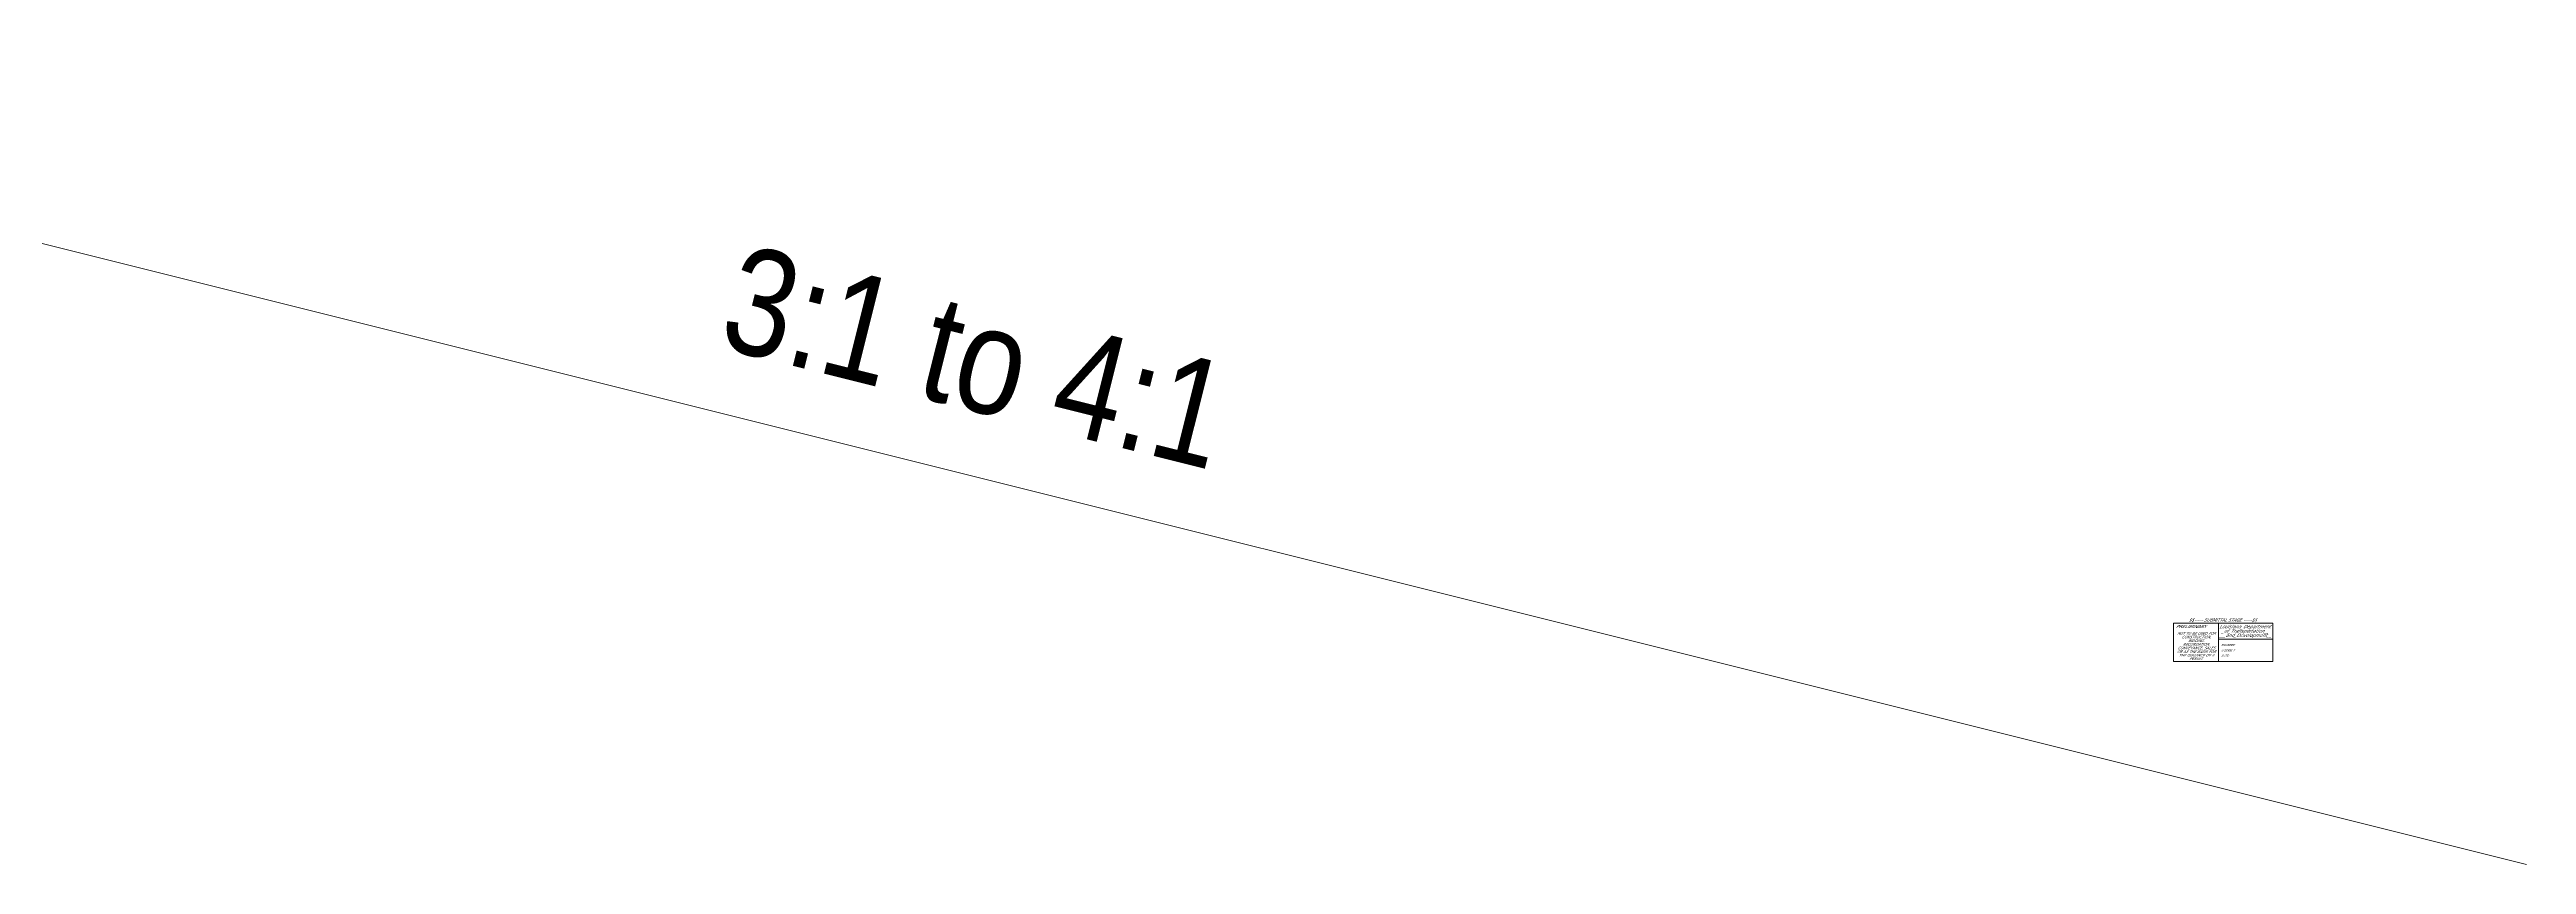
# Model space of a CAD drawing. Extents: x -43.4 to 20.2, y -25.3 to 24.
# Drawn here: x 8.57 to 20.18, y -21.45 to -17.63 of the extents above; entities that cross this region are included whole.
import ezdxf
from ezdxf.enums import TextEntityAlignment as Align

# ---------------------------------------------------------------- set-up
doc = ezdxf.new("R2010")
doc.units = 0
doc.header["$MEASUREMENT"] = 0
for name, color, linetype, lineweight in [('Level 1', 7, 'Continuous', 0), ('Level 59', 7, 'Continuous', 0), ('Standard Info', 7, 'Continuous', 0)]:
    doc.layers.add(name, color=color, linetype=linetype, lineweight=lineweight)
doc.styles.add('Style-Arial Narrow', font='ARIALN.TTF')
doc.styles.add('Style-Verdana I 0.34907', font='verdanai.ttf', dxfattribs={"oblique": 20.000009})

# ---------------------------------------------------------------- blocks, each defined once
blk = doc.blocks.new('PrelimStamp')
at = {"layer": 'Standard Info', "lineweight": 13}
for p, q in [((0, 0.179), (0.465, 0.179)), ((0, 0.179), (0, 0)), ((0.21, 0.179), (0.21, 0)), ((0.465, 0.179), (0.465, 0)), ((0, 0), (0.465, 0)), ((0.21, 0.105), (0.465, 0.105))]:
    blk.add_line(p, q, dxfattribs=at)
at = {"layer": 'Standard Info', "lineweight": 0, "style": 'Style-Verdana I 0.34907', "oblique": 20}
for s, width, p in [('PRELIMINARY', 0.999998, (0.081, 0.164)), ('$$------ SUBMITTAL STAGE ------$$', 0.774192, (0.23, 0.195))]:
    blk.add_text(s, height=0.0155, dxfattribs=dict(at, width=width)).set_placement(p, align=Align.MIDDLE_CENTER)
at = {"layer": 'Standard Info', "lineweight": 0, "style": 'Style-Verdana I 0.34907'}
for s, insert, char_height, attachment_point, line_spacing_factor in [('NOT TO BE USED FOR\\PCONSTRUCTION,\\PBIDDING,\\PRECORDATION,\\PCONVEYANCE, SALES\\POR AS THE BASIS FOR\\PTHE ISSUANCE OF A\\PPERMIT.', (0.106, 0.072), 0.012, 5, 0.85), ('ENGINEER:  ______________________________', (0.223, 0.076), 0.0085, 4, 0.6), ('LICENSE #:  ______________________________', (0.223, 0.051), 0.0085, 4, 0.6), ('DATE:  ______________________________', (0.223, 0.026), 0.0085, 4, 0.6)]:
    blk.add_mtext(s, dxfattribs=dict(at, insert=insert, char_height=char_height, attachment_point=attachment_point, line_spacing_factor=line_spacing_factor))
at = {"layer": 'Standard Info', "lineweight": 0, "style": 'Style-Verdana I 0.34907', "oblique": 20, "width": 0.999998}
for p in [(0.334, 0.164), (0.334, 0.143), (0.334, 0.123)]:
    blk.add_attdef('PrelimStamp_0', text='', height=0.0155, dxfattribs=at).set_placement(p, align=Align.MIDDLE_CENTER)

msp = doc.modelspace()

# ---------------------------------------------------------------- linework, layer by layer
at = {"layer": 'Level 1', "color": 5, "linetype": 'Continuous', "lineweight": 0}
msp.add_line((4.89572, -17.62751), (20.17638, -21.44768), dxfattribs=at)

# ---------------------------------------------------------------- block references
at = {"layer": 'Standard Info', "lineweight": 13}
ref = msp.add_blockref('PrelimStamp', (18.52296, -20.49621), dxfattribs=at)
ref.add_attrib('PrelimStamp_0', 'Louisiana_Department', dxfattribs={"lineweight": 0, "height": 0.0155, "style": 'Style-Verdana I 0.34907', "oblique": 20, "width": 0.999998}).set_placement((18.85678, -20.33249), align=Align.MIDDLE_CENTER)
ref.add_attrib('PrelimStamp_0', '_of_Transportation__', dxfattribs={"lineweight": 0, "height": 0.0155, "style": 'Style-Verdana I 0.34907', "oblique": 20, "width": 0.999998}).set_placement((18.85716, -20.35299), align=Align.MIDDLE_CENTER)
ref.add_attrib('PrelimStamp_0', '___and_Development__', dxfattribs={"lineweight": 0, "height": 0.0155, "style": 'Style-Verdana I 0.34907', "oblique": 20, "width": 0.999998}).set_placement((18.85732, -20.37349), align=Align.MIDDLE_CENTER)

# ---------------------------------------------------------------- texts
at = {"layer": 'Level 59', "color": 7, "linetype": 'Continuous', "lineweight": 0, "style": 'Style-Arial Narrow'}
msp.add_text('3:1 to 4:1', height=0.5, rotation=345.963757, dxfattribs=at).set_placement((12.85094, -19.30975), align=Align.CENTER)

doc.saveas('drawing.dxf')
